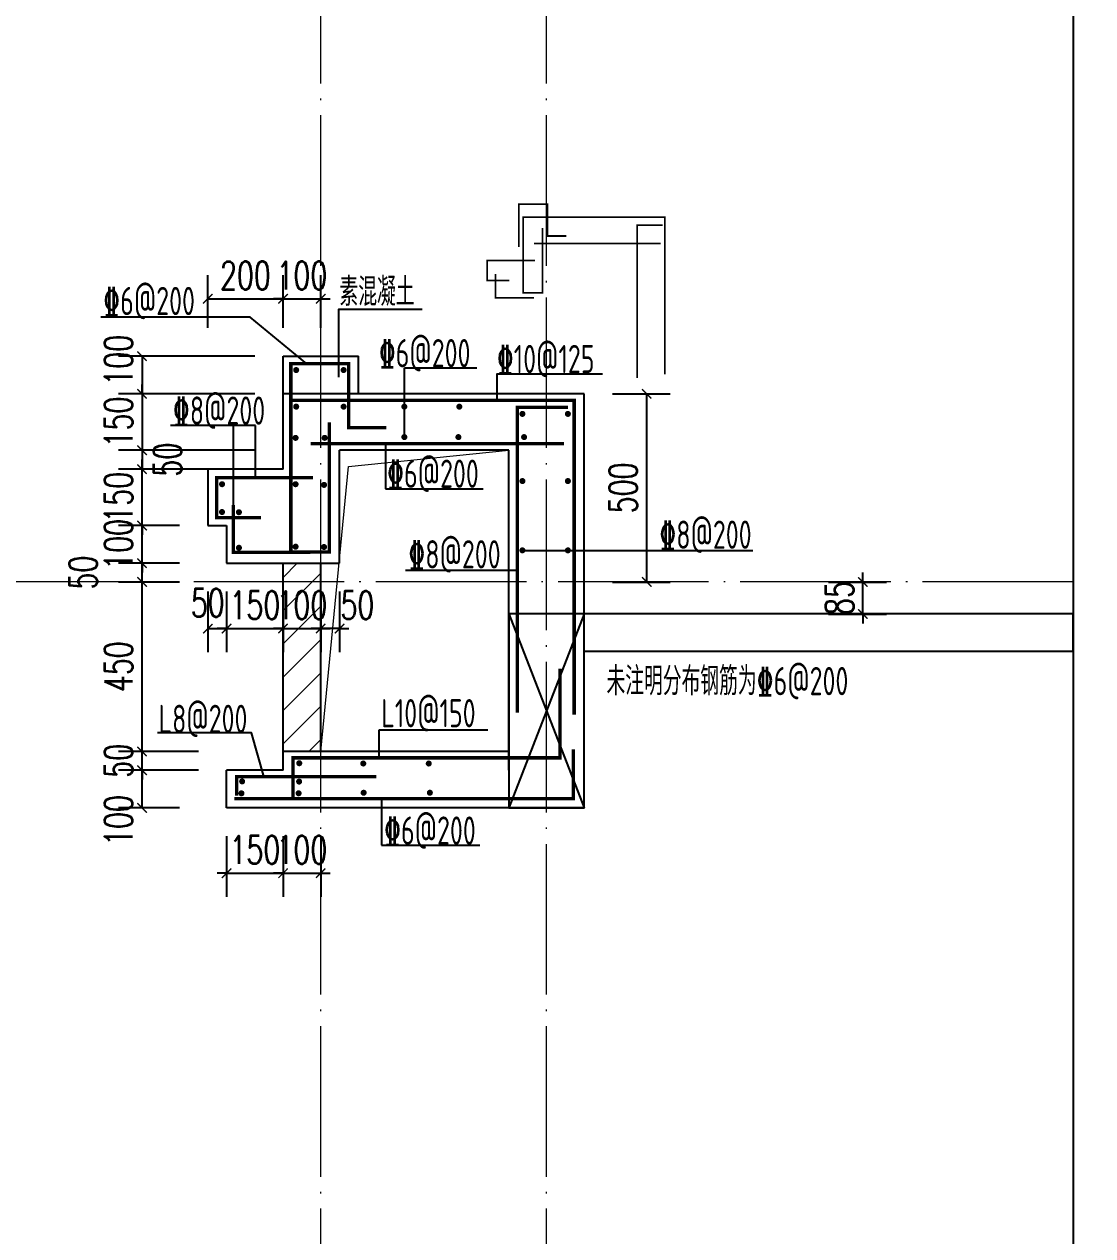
# Model space of a CAD drawing. Extents: x -668857 to 154266, y -275694 to 291306.
# Drawn here: x -18430 to -15592, y 147362 to 150581 of the extents above; entities that cross this region are included whole.
import ezdxf

# ---------------------------------------------------------------- set-up
doc = ezdxf.new("R2010")
doc.units = 0
doc.header["$LTSCALE"] = 1000
doc.linetypes.add('DOTE', pattern=[2.42, 2, -0.2, 0.02, -0.2])
doc.layers.get('0').update_dxf_attribs({"linetype": 'CONTINUOUS'})
doc.layers.get('DEFPOINTS').update_dxf_attribs({"linetype": 'CONTINUOUS'})
for name, color, linetype in [('DIM_SYMB', 3, 'CONTINUOUS'), ('PUB_DIM', 3, 'CONTINUOUS'), ('REIN', 6, 'CONTINUOUS'), ('S-大样-砼线', 7, 'CONTINUOUS'), ('S-引出线', 40, 'CONTINUOUS'), ('TEXT', 2, 'CONTINUOUS'), ('WALL', 5, 'CONTINUOUS')]:
    doc.layers.add(name, color=color, linetype=linetype)
for name, color, linetype, lineweight in [('DOTE', 19, 'DOTE', 9), ('PUB_HATCH', 8, 'CONTINUOUS', 9), ('立面-洞口示意', 152, 'CONTINUOUS', 13)]:
    doc.layers.add(name, color=color, linetype=linetype, lineweight=lineweight)
doc.styles.add('_TCH_DIM_T3', font='SIMPLEX', dxfattribs={"width": 0.705882, "bigfont": 'GBCBIG'})
doc.styles.add('TSSD_REIN', font='tssdeng.shx', dxfattribs={"width": 0.7, "height": 300, "bigfont": 'tssdchn.shx'})
doc.dimstyles.new('_TCH_ARCH&&25', dxfattribs={"dimtxt": 74.375, "dimasz": 25, "dimexe": 62.5, "dimexo": 75, "dimgap": 25, "dimtad": 1, "dimdec": 0, "dimzin": 0, "dimdsep": 46, "dimtxsty": '_TCH_DIM_T3', "dimblk": 'ARCHTICK', "dimcen": 0.09, "dimclrt": 7, "dimazin": 0, "dimtfac": 1, "dimtdec": 0, "dimtix": 1, "dimtmove": 2, "dimatfit": 3, "dimldrblk": 'ARCHTICK', "dimfxl": 0, "dimtolj": 1, "dimtzin": 0, "dimarcsym": 0})

# ---------------------------------------------------------------- blocks, each defined once
blk = doc.blocks.new('_ArchTick')
at = {"color": 0, "linetype": 'ByBlock', "const_width": 0.15}
blk.add_lwpolyline([(-0.5, -0.5), (0.5, 0.5)], dxfattribs=at)
blk = doc.blocks.new('*D3464')
at = {"layer": 'DEFPOINTS', "color": 0}
for p in [(-17742.9, 149851.4), (-17942.9, 149699), (-17742.9, 149699)]:
    blk.add_point(p, dxfattribs=at)
at = {"layer": 'PUB_DIM', "color": 0, "lineweight": -2}
for p, q in [((-17942.9, 149774), (-17942.9, 149913.9)), ((-17742.9, 149774), (-17742.9, 149913.9)), ((-17942.9, 149851.4), (-17742.9, 149851.4))]:
    blk.add_line(p, q, dxfattribs=at)
at = {"layer": 'PUB_DIM', "color": 0, "lineweight": -2, "xscale": 25, "yscale": 25, "zscale": 25, "rotation": 180}
blk.add_blockref('_ArchTick', (-17942.9, 149851.4), dxfattribs=at)
at = {"layer": 'PUB_DIM', "color": 0, "lineweight": -2, "xscale": 25, "yscale": 25, "zscale": 25}
blk.add_blockref('_ArchTick', (-17742.9, 149851.4), dxfattribs=at)
at = {"layer": 'PUB_DIM', "color": 7, "insert": (-17842.9, 149913.5), "char_height": 74.38, "attachment_point": 5, "style": '_TCH_DIM_T3'}
blk.add_mtext('\\A1;200', dxfattribs=at)
blk = doc.blocks.new('*D3465')
at = {"layer": 'DEFPOINTS', "color": 0}
for p in [(-17642.9, 149851.4), (-17742.9, 149699), (-17642.9, 149699)]:
    blk.add_point(p, dxfattribs=at)
at = {"layer": 'PUB_DIM', "color": 0, "lineweight": -2}
for p, q in [((-17742.9, 149774), (-17742.9, 149913.9)), ((-17642.9, 149774), (-17642.9, 149913.9)), ((-17742.9, 149851.4), (-17767.9, 149851.4)), ((-17742.9, 149851.4), (-17642.9, 149851.4)), ((-17642.9, 149851.4), (-17617.9, 149851.4))]:
    blk.add_line(p, q, dxfattribs=at)
at = {"layer": 'PUB_DIM', "color": 0, "lineweight": -2, "xscale": 25, "yscale": 25, "zscale": 25}
blk.add_blockref('_ArchTick', (-17742.9, 149851.4), dxfattribs=at)
at = {"layer": 'PUB_DIM', "color": 0, "lineweight": -2, "xscale": 25, "yscale": 25, "zscale": 25, "rotation": 180}
blk.add_blockref('_ArchTick', (-17642.9, 149851.4), dxfattribs=at)
at = {"layer": 'PUB_DIM', "color": 7, "insert": (-17692.9, 149913.5), "char_height": 74.38, "attachment_point": 5, "style": '_TCH_DIM_T3'}
blk.add_mtext('\\A1;100', dxfattribs=at)
blk = doc.blocks.new('*D3466')
at = {"layer": 'DEFPOINTS', "color": 0}
for p in [(-16368.7, 149099), (-16202.7, 149099), (-16368.7, 149014)]:
    blk.add_point(p, dxfattribs=at)
at = {"layer": 'PUB_DIM', "color": 0, "lineweight": -2}
for p, q in [((-16202.7, 149099), (-16202.7, 149124)), ((-16293.7, 149099), (-16140.2, 149099)), ((-16202.7, 149014), (-16202.7, 149099)), ((-16293.7, 149014), (-16140.2, 149014)), ((-16202.7, 149014), (-16202.7, 148989))]:
    blk.add_line(p, q, dxfattribs=at)
at = {"layer": 'PUB_DIM', "color": 0, "lineweight": -2, "xscale": 25, "yscale": 25, "zscale": 25}
for p, rotation in [((-16202.7, 149099), 270), ((-16202.7, 149014), 90)]:
    blk.add_blockref('_ArchTick', p, dxfattribs=dict(at, rotation=rotation))
at = {"layer": 'PUB_DIM', "color": 7, "insert": (-16264.9, 149056.5), "char_height": 74.38, "attachment_point": 5, "rotation": 90, "style": '_TCH_DIM_T3'}
blk.add_mtext('\\A1;85', dxfattribs=at)
blk = doc.blocks.new('*D3467')
at = {"layer": 'DEFPOINTS', "color": 0}
for p in [(-17892.9, 148499), (-17742.9, 148499), (-17742.9, 148325.3)]:
    blk.add_point(p, dxfattribs=at)
at = {"layer": 'PUB_DIM', "color": 0, "lineweight": -2}
for p, q in [((-17892.9, 148424), (-17892.9, 148262.8)), ((-17742.9, 148424), (-17742.9, 148262.8)), ((-17892.9, 148325.3), (-17917.9, 148325.3)), ((-17892.9, 148325.3), (-17742.9, 148325.3)), ((-17742.9, 148325.3), (-17717.9, 148325.3))]:
    blk.add_line(p, q, dxfattribs=at)
at = {"layer": 'PUB_DIM', "color": 0, "lineweight": -2, "xscale": 25, "yscale": 25, "zscale": 25}
blk.add_blockref('_ArchTick', (-17892.9, 148325.3), dxfattribs=at)
at = {"layer": 'PUB_DIM', "color": 0, "lineweight": -2, "xscale": 25, "yscale": 25, "zscale": 25, "rotation": 180}
blk.add_blockref('_ArchTick', (-17742.9, 148325.3), dxfattribs=at)
at = {"layer": 'PUB_DIM', "color": 7, "insert": (-17817.9, 148387.5), "char_height": 74.38, "attachment_point": 5, "style": '_TCH_DIM_T3'}
blk.add_mtext('\\A1;150', dxfattribs=at)
blk = doc.blocks.new('*D3468')
at = {"layer": 'DEFPOINTS', "color": 0}
for p in [(-17742.9, 148499), (-17642.9, 148499), (-17642.9, 148325.3)]:
    blk.add_point(p, dxfattribs=at)
at = {"layer": 'PUB_DIM', "color": 0, "lineweight": -2}
for p, q in [((-17742.9, 148424), (-17742.9, 148262.8)), ((-17642.9, 148424), (-17642.9, 148262.8)), ((-17742.9, 148325.3), (-17767.9, 148325.3)), ((-17742.9, 148325.3), (-17642.9, 148325.3)), ((-17642.9, 148325.3), (-17617.9, 148325.3))]:
    blk.add_line(p, q, dxfattribs=at)
at = {"layer": 'PUB_DIM', "color": 0, "lineweight": -2, "xscale": 25, "yscale": 25, "zscale": 25}
blk.add_blockref('_ArchTick', (-17742.9, 148325.3), dxfattribs=at)
at = {"layer": 'PUB_DIM', "color": 0, "lineweight": -2, "xscale": 25, "yscale": 25, "zscale": 25, "rotation": 180}
blk.add_blockref('_ArchTick', (-17642.9, 148325.3), dxfattribs=at)
at = {"layer": 'PUB_DIM', "color": 7, "insert": (-17692.9, 148387.5), "char_height": 74.38, "attachment_point": 5, "style": '_TCH_DIM_T3'}
blk.add_mtext('\\A1;100', dxfattribs=at)
blk = doc.blocks.new('*D3469')
at = {"layer": 'DEFPOINTS', "color": 0}
for p in [(-17942.9, 149149), (-17892.9, 149149), (-17892.9, 148975.3)]:
    blk.add_point(p, dxfattribs=at)
at = {"layer": 'PUB_DIM', "color": 0, "lineweight": -2}
for p, q in [((-17942.9, 149074), (-17942.9, 148912.8)), ((-17892.9, 149074), (-17892.9, 148912.8)), ((-17942.9, 148975.3), (-17892.9, 148975.3))]:
    blk.add_line(p, q, dxfattribs=at)
at = {"layer": 'PUB_DIM', "color": 0, "lineweight": -2, "xscale": 25, "yscale": 25, "zscale": 25, "rotation": 180}
blk.add_blockref('_ArchTick', (-17942.9, 148975.3), dxfattribs=at)
at = {"layer": 'PUB_DIM', "color": 0, "lineweight": -2, "xscale": 25, "yscale": 25, "zscale": 25}
blk.add_blockref('_ArchTick', (-17892.9, 148975.3), dxfattribs=at)
at = {"layer": 'PUB_DIM', "color": 7, "insert": (-17942.9, 149044.1), "char_height": 74.38, "attachment_point": 5, "style": '_TCH_DIM_T3'}
blk.add_mtext('\\A1;50', dxfattribs=at)
blk = doc.blocks.new('*D3470')
at = {"layer": 'DEFPOINTS', "color": 0}
for p in [(-17892.9, 149149), (-17742.9, 149149), (-17742.9, 148975.3)]:
    blk.add_point(p, dxfattribs=at)
at = {"layer": 'PUB_DIM', "color": 0, "lineweight": -2}
for p, q in [((-17892.9, 149074), (-17892.9, 148912.8)), ((-17742.9, 149074), (-17742.9, 148912.8)), ((-17892.9, 148975.3), (-17917.9, 148975.3)), ((-17892.9, 148975.3), (-17742.9, 148975.3)), ((-17742.9, 148975.3), (-17717.9, 148975.3))]:
    blk.add_line(p, q, dxfattribs=at)
at = {"layer": 'PUB_DIM', "color": 0, "lineweight": -2, "xscale": 25, "yscale": 25, "zscale": 25}
blk.add_blockref('_ArchTick', (-17892.9, 148975.3), dxfattribs=at)
at = {"layer": 'PUB_DIM', "color": 0, "lineweight": -2, "xscale": 25, "yscale": 25, "zscale": 25, "rotation": 180}
blk.add_blockref('_ArchTick', (-17742.9, 148975.3), dxfattribs=at)
at = {"layer": 'PUB_DIM', "color": 7, "insert": (-17817.9, 149037.5), "char_height": 74.38, "attachment_point": 5, "style": '_TCH_DIM_T3'}
blk.add_mtext('\\A1;150', dxfattribs=at)
blk = doc.blocks.new('*D3471')
at = {"layer": 'DEFPOINTS', "color": 0}
for p in [(-17742.9, 149149), (-17642.9, 149149), (-17642.9, 148975.3)]:
    blk.add_point(p, dxfattribs=at)
at = {"layer": 'PUB_DIM', "color": 0, "lineweight": -2}
for p, q in [((-17742.9, 149074), (-17742.9, 148912.8)), ((-17642.9, 149074), (-17642.9, 148912.8)), ((-17742.9, 148975.3), (-17767.9, 148975.3)), ((-17742.9, 148975.3), (-17642.9, 148975.3)), ((-17642.9, 148975.3), (-17617.9, 148975.3))]:
    blk.add_line(p, q, dxfattribs=at)
at = {"layer": 'PUB_DIM', "color": 0, "lineweight": -2, "xscale": 25, "yscale": 25, "zscale": 25}
blk.add_blockref('_ArchTick', (-17742.9, 148975.3), dxfattribs=at)
at = {"layer": 'PUB_DIM', "color": 0, "lineweight": -2, "xscale": 25, "yscale": 25, "zscale": 25, "rotation": 180}
blk.add_blockref('_ArchTick', (-17642.9, 148975.3), dxfattribs=at)
at = {"layer": 'PUB_DIM', "color": 7, "insert": (-17692.9, 149037.5), "char_height": 74.38, "attachment_point": 5, "style": '_TCH_DIM_T3'}
blk.add_mtext('\\A1;100', dxfattribs=at)
blk = doc.blocks.new('*D3472')
at = {"layer": 'DEFPOINTS', "color": 0}
for p in [(-18117.5, 149399), (-17942.9, 149399), (-17942.9, 149249)]:
    blk.add_point(p, dxfattribs=at)
at = {"layer": 'PUB_DIM', "color": 0, "lineweight": -2}
for p, q in [((-18017.9, 149399), (-18180, 149399)), ((-18117.5, 149399), (-18117.5, 149424)), ((-18117.5, 149249), (-18117.5, 149399)), ((-18017.9, 149249), (-18180, 149249)), ((-18117.5, 149249), (-18117.5, 149224))]:
    blk.add_line(p, q, dxfattribs=at)
at = {"layer": 'PUB_DIM', "color": 0, "lineweight": -2, "xscale": 25, "yscale": 25, "zscale": 25}
for p, rotation in [((-18117.5, 149399), 270), ((-18117.5, 149249), 90)]:
    blk.add_blockref('_ArchTick', p, dxfattribs=dict(at, rotation=rotation))
at = {"layer": 'PUB_DIM', "color": 7, "insert": (-18179.7, 149324), "char_height": 74.38, "attachment_point": 5, "rotation": 90, "style": '_TCH_DIM_T3'}
blk.add_mtext('\\A1;150', dxfattribs=at)
blk = doc.blocks.new('*D3473')
at = {"layer": 'DEFPOINTS', "color": 0}
for p in [(-18117.5, 149249), (-17942.9, 149249), (-17942.9, 149149)]:
    blk.add_point(p, dxfattribs=at)
at = {"layer": 'PUB_DIM', "color": 0, "lineweight": -2}
for p, q in [((-18117.5, 149249), (-18117.5, 149274)), ((-18017.9, 149249), (-18180, 149249)), ((-18117.5, 149149), (-18117.5, 149249)), ((-18017.9, 149149), (-18180, 149149)), ((-18117.5, 149149), (-18117.5, 149124))]:
    blk.add_line(p, q, dxfattribs=at)
at = {"layer": 'PUB_DIM', "color": 0, "lineweight": -2, "xscale": 25, "yscale": 25, "zscale": 25}
for p, rotation in [((-18117.5, 149249), 270), ((-18117.5, 149149), 90)]:
    blk.add_blockref('_ArchTick', p, dxfattribs=dict(at, rotation=rotation))
at = {"layer": 'PUB_DIM', "color": 7, "insert": (-18179.7, 149199), "char_height": 74.38, "attachment_point": 5, "rotation": 90, "style": '_TCH_DIM_T3'}
blk.add_mtext('\\A1;100', dxfattribs=at)
blk = doc.blocks.new('*D3474')
at = {"layer": 'DEFPOINTS', "color": 0}
for p in [(-18117.5, 149149), (-17942.9, 149149), (-17942.9, 149099)]:
    blk.add_point(p, dxfattribs=at)
at = {"layer": 'PUB_DIM', "color": 0, "lineweight": -2}
for p, q in [((-18017.9, 149149), (-18180, 149149)), ((-18117.5, 149099), (-18117.5, 149149)), ((-18017.9, 149099), (-18180, 149099))]:
    blk.add_line(p, q, dxfattribs=at)
at = {"layer": 'PUB_DIM', "color": 0, "lineweight": -2, "xscale": 25, "yscale": 25, "zscale": 25}
for p, rotation in [((-18117.5, 149149), 90), ((-18117.5, 149099), 270)]:
    blk.add_blockref('_ArchTick', p, dxfattribs=dict(at, rotation=rotation))
at = {"layer": 'PUB_DIM', "color": 7, "insert": (-18273.8, 149124), "char_height": 74.38, "attachment_point": 5, "rotation": 90, "style": '_TCH_DIM_T3'}
blk.add_mtext('\\A1;50', dxfattribs=at)
blk = doc.blocks.new('*D3475')
at = {"layer": 'DEFPOINTS', "color": 0}
for p in [(-18117.5, 149099), (-17942.9, 149099), (-17942.9, 148649)]:
    blk.add_point(p, dxfattribs=at)
at = {"layer": 'PUB_DIM', "color": 0, "lineweight": -2}
for p, q in [((-18017.9, 149099), (-18180, 149099)), ((-18117.5, 148649), (-18117.5, 149099)), ((-18017.9, 148649), (-18180, 148649))]:
    blk.add_line(p, q, dxfattribs=at)
at = {"layer": 'PUB_DIM', "color": 0, "lineweight": -2, "xscale": 25, "yscale": 25, "zscale": 25}
for p, rotation in [((-18117.5, 149099), 90), ((-18117.5, 148649), 270)]:
    blk.add_blockref('_ArchTick', p, dxfattribs=dict(at, rotation=rotation))
at = {"layer": 'PUB_DIM', "color": 7, "insert": (-18179.7, 148874), "char_height": 74.38, "attachment_point": 5, "rotation": 90, "style": '_TCH_DIM_T3'}
blk.add_mtext('\\A1;450', dxfattribs=at)
blk = doc.blocks.new('*D3476')
at = {"layer": 'DEFPOINTS', "color": 0}
for p in [(-18117.5, 148599), (-17942.9, 148599), (-17942.9, 148499)]:
    blk.add_point(p, dxfattribs=at)
at = {"layer": 'PUB_DIM', "color": 0, "lineweight": -2}
for p, q in [((-18017.9, 148599), (-18180, 148599)), ((-18117.5, 148499), (-18117.5, 148599)), ((-18017.9, 148499), (-18180, 148499))]:
    blk.add_line(p, q, dxfattribs=at)
at = {"layer": 'PUB_DIM', "color": 0, "lineweight": -2, "xscale": 25, "yscale": 25, "zscale": 25}
for p, rotation in [((-18117.5, 148599), 90), ((-18117.5, 148499), 270)]:
    blk.add_blockref('_ArchTick', p, dxfattribs=dict(at, rotation=rotation))
at = {"layer": 'PUB_DIM', "color": 7, "insert": (-18179.7, 148465.4), "char_height": 74.38, "attachment_point": 5, "rotation": 90, "style": '_TCH_DIM_T3'}
blk.add_mtext('\\A1;100', dxfattribs=at)
blk = doc.blocks.new('*D3477')
at = {"layer": 'DEFPOINTS', "color": 0}
for p in [(-16942.9, 149599), (-16776.9, 149599), (-16942.9, 149099)]:
    blk.add_point(p, dxfattribs=at)
at = {"layer": 'PUB_DIM', "color": 0, "lineweight": -2}
for p, q in [((-16867.9, 149599), (-16714.4, 149599)), ((-16776.9, 149099), (-16776.9, 149599)), ((-16867.9, 149099), (-16714.4, 149099))]:
    blk.add_line(p, q, dxfattribs=at)
at = {"layer": 'PUB_DIM', "color": 0, "lineweight": -2, "xscale": 25, "yscale": 25, "zscale": 25}
for p, rotation in [((-16776.9, 149599), 90), ((-16776.9, 149099), 270)]:
    blk.add_blockref('_ArchTick', p, dxfattribs=dict(at, rotation=rotation))
at = {"layer": 'PUB_DIM', "color": 7, "insert": (-16839.1, 149349), "char_height": 74.38, "attachment_point": 5, "rotation": 90, "style": '_TCH_DIM_T3'}
blk.add_mtext('\\A1;500', dxfattribs=at)
blk = doc.blocks.new('*D3478')
at = {"layer": 'DEFPOINTS', "color": 0}
for p in [(-17742.9, 149699), (-18117.5, 149599), (-17742.9, 149599)]:
    blk.add_point(p, dxfattribs=at)
at = {"layer": 'PUB_DIM', "color": 0, "lineweight": -2}
for p, q in [((-17817.9, 149699), (-18180, 149699)), ((-18117.5, 149699), (-18117.5, 149599)), ((-17817.9, 149599), (-18180, 149599))]:
    blk.add_line(p, q, dxfattribs=at)
at = {"layer": 'PUB_DIM', "color": 0, "lineweight": -2, "xscale": 25, "yscale": 25, "zscale": 25}
for p, rotation in [((-18117.5, 149699), 90), ((-18117.5, 149599), 270)]:
    blk.add_blockref('_ArchTick', p, dxfattribs=dict(at, rotation=rotation))
at = {"layer": 'PUB_DIM', "color": 7, "insert": (-18179.7, 149687.9), "char_height": 74.38, "attachment_point": 5, "rotation": 90, "style": '_TCH_DIM_T3'}
blk.add_mtext('\\A1;100', dxfattribs=at)
blk = doc.blocks.new('*D3479')
at = {"layer": 'DEFPOINTS', "color": 0}
for p in [(-17742.9, 149599), (-18117.5, 149449), (-17742.9, 149449)]:
    blk.add_point(p, dxfattribs=at)
at = {"layer": 'PUB_DIM', "color": 0, "lineweight": -2}
for p, q in [((-18117.5, 149599), (-18117.5, 149624)), ((-17817.9, 149599), (-18180, 149599)), ((-18117.5, 149599), (-18117.5, 149449)), ((-17817.9, 149449), (-18180, 149449)), ((-18117.5, 149449), (-18117.5, 149424))]:
    blk.add_line(p, q, dxfattribs=at)
at = {"layer": 'PUB_DIM', "color": 0, "lineweight": -2, "xscale": 25, "yscale": 25, "zscale": 25}
for p, rotation in [((-18117.5, 149599), 270), ((-18117.5, 149449), 90)]:
    blk.add_blockref('_ArchTick', p, dxfattribs=dict(at, rotation=rotation))
at = {"layer": 'PUB_DIM', "color": 7, "insert": (-18179.7, 149524), "char_height": 74.38, "attachment_point": 5, "rotation": 90, "style": '_TCH_DIM_T3'}
blk.add_mtext('\\A1;150', dxfattribs=at)
blk = doc.blocks.new('*D3480')
at = {"layer": 'DEFPOINTS', "color": 0}
for p in [(-17742.9, 149449), (-18117.5, 149399), (-17742.9, 149399)]:
    blk.add_point(p, dxfattribs=at)
at = {"layer": 'PUB_DIM', "color": 0, "lineweight": -2}
for p, q in [((-17817.9, 149449), (-18180, 149449)), ((-18117.5, 149449), (-18117.5, 149399)), ((-17817.9, 149399), (-18180, 149399))]:
    blk.add_line(p, q, dxfattribs=at)
at = {"layer": 'PUB_DIM', "color": 0, "lineweight": -2, "xscale": 25, "yscale": 25, "zscale": 25}
for p, rotation in [((-18117.5, 149449), 90), ((-18117.5, 149399), 270)]:
    blk.add_blockref('_ArchTick', p, dxfattribs=dict(at, rotation=rotation))
at = {"layer": 'PUB_DIM', "color": 7, "insert": (-18050, 149424), "char_height": 74.38, "attachment_point": 5, "rotation": 90, "style": '_TCH_DIM_T3'}
blk.add_mtext('\\A1;50', dxfattribs=at)
blk = doc.blocks.new('*D3481')
at = {"layer": 'DEFPOINTS', "color": 0}
for p in [(-17642.9, 149149), (-17592.9, 149149), (-17642.9, 148975.3)]:
    blk.add_point(p, dxfattribs=at)
at = {"layer": 'PUB_DIM', "color": 0, "lineweight": -2}
for p, q in [((-17642.9, 149074), (-17642.9, 148912.8)), ((-17592.9, 149074), (-17592.9, 148912.8)), ((-17642.9, 148975.3), (-17667.9, 148975.3)), ((-17592.9, 148975.3), (-17642.9, 148975.3)), ((-17592.9, 148975.3), (-17567.9, 148975.3))]:
    blk.add_line(p, q, dxfattribs=at)
at = {"layer": 'PUB_DIM', "color": 0, "lineweight": -2, "xscale": 25, "yscale": 25, "zscale": 25}
blk.add_blockref('_ArchTick', (-17642.9, 148975.3), dxfattribs=at)
at = {"layer": 'PUB_DIM', "color": 0, "lineweight": -2, "xscale": 25, "yscale": 25, "zscale": 25, "rotation": 180}
blk.add_blockref('_ArchTick', (-17592.9, 148975.3), dxfattribs=at)
at = {"layer": 'PUB_DIM', "color": 7, "insert": (-17545.4, 149037.5), "char_height": 74.38, "attachment_point": 5, "style": '_TCH_DIM_T3'}
blk.add_mtext('\\A1;50', dxfattribs=at)
blk = doc.blocks.new('*D3488')
at = {"layer": 'DEFPOINTS', "color": 0}
for p in [(-18117.5, 148649), (-17892.9, 148649), (-17892.9, 148599)]:
    blk.add_point(p, dxfattribs=at)
at = {"layer": 'PUB_DIM', "color": 0, "lineweight": -2}
for p, q in [((-18117.5, 148649), (-18117.5, 148674)), ((-17967.9, 148649), (-18180, 148649)), ((-18117.5, 148599), (-18117.5, 148649)), ((-17967.9, 148599), (-18180, 148599)), ((-18117.5, 148599), (-18117.5, 148574))]:
    blk.add_line(p, q, dxfattribs=at)
at = {"layer": 'PUB_DIM', "color": 0, "lineweight": -2, "xscale": 25, "yscale": 25, "zscale": 25}
for p, rotation in [((-18117.5, 148649), 270), ((-18117.5, 148599), 90)]:
    blk.add_blockref('_ArchTick', p, dxfattribs=dict(at, rotation=rotation))
at = {"layer": 'PUB_DIM', "color": 7, "insert": (-18179.7, 148624), "char_height": 74.38, "attachment_point": 5, "rotation": 90, "style": '_TCH_DIM_T3'}
blk.add_mtext('\\A1;50', dxfattribs=at)

msp = doc.modelspace()

# ---------------------------------------------------------------- hatches: boundary and pattern name
at = {"layer": 'PUB_HATCH'}
h = msp.add_hatch(dxfattribs=at)
h.set_pattern_fill('普通砖', color=256, scale=25, style=0)
h.set_pattern_definition([(45, (-416173.49, 314686.944), (-44.1941915, 44.1941915), [])])
h.paths.add_polyline_path([(-17742.89, 149149.03), (-17742.89, 148649.03), (-17642.89, 148649.03), (-17642.89, 149149.03)])
h.paths.add_polyline_path([(-17742.89, 148599.03), (-17742.89, 148649.03), (-17742.89, 148599.03)])

# ---------------------------------------------------------------- linework, layer by layer
at = {"layer": 'DIM_SYMB'}
msp.add_lwpolyline([(-15644.37, 162179.03), (-15644.37, 153517.16), (-15591.87, 153498.05), (-15696.87, 153479.54), (-15644.37, 153460.91), (-15644.37, 144799.03)], dxfattribs=at)
at = {"layer": 'DOTE', "color": 1, "linetype": 'DOTE', "ltscale": 0.2}
for p, q in [((-17642.89, 145099.03), (-17642.89, 162779.03)), ((-17042.89, 145099.03), (-17042.89, 162779.03)), ((-15644.37, 149099.03), (-18813.09, 149099.03))]:
    msp.add_line(p, q, dxfattribs=at)
at = {"layer": 'REIN'}
for points, const_width in [([(-17116.96, 149989.35), (-17116.96, 150103), (-17040.24, 150103), (-17040.24, 150018.13), (-16990.15, 150018.13)], 4.5), ([(-17053.41, 150039.2), (-17053.41, 149866.83), (-17104.74, 149866.83), (-17104.74, 150068.16), (-16728.42, 150068.16), (-16728.42, 149650.66)], 4.5), ([(-16801.88, 149640.97), (-16801.88, 150046.53), (-16734.53, 150046.53)], 4.5), ([(-17076.15, 149998.2), (-16740, 149998.2)], 4.5), ([(-17073.26, 149952.97), (-17201.04, 149952.97), (-17201.04, 149899.93), (-17142.06, 149899.93)], 4.5), ([(-17178.9, 149916.84), (-17178.9, 149853.82), (-17076.63, 149853.82)], 4.5), ([(-17722.27, 149451.48), (-17722.27, 149678.78), (-17568.83, 149678.78), (-17568.83, 149509.02), (-17468.64, 149509.02)], 9), ([(-17619.6, 149523.59), (-17619.6, 149178.86), (-17722.27, 149178.86), (-17722.27, 149581.52), (-16969.63, 149581.52), (-16969.63, 148746.51)], 9), ([(-17120.73, 148752.11), (-17120.73, 149563.24), (-16986.01, 149563.24)], 9), ([(-17669.26, 149466.57), (-16996.97, 149466.57)], 9), ([(-17663.48, 149376.12), (-17919.04, 149376.12), (-17919.04, 149270.04), (-17801.09, 149270.04)], 9), ([(-17874.76, 149303.85), (-17874.76, 149177.81), (-17670.23, 149177.81)], 9), ([(-17716.21, 148526.22), (-17716.21, 148631.94), (-17007.32, 148631.94), (-17007.32, 148868.88)], 9), ([(-17872.27, 148523.25), (-16971.9, 148523.25), (-16971.9, 148654.81)], 9), ([(-17866.21, 148531.6), (-17866.21, 148581.94), (-17495.15, 148581.94)], 9)]:
    msp.add_lwpolyline(points, dxfattribs=dict(at, const_width=const_width))
at = {"layer": 'REIN', "const_width": 8}
for points in [[(-17712.05, 149662.06, 1), (-17704.05, 149662.06, 1)], [(-17586.08, 149662.06, 1), (-17578.08, 149662.06, 1)], [(-17712.05, 149564.79, 1), (-17704.05, 149564.79, 1)], [(-17586.08, 149564.79, 1), (-17578.08, 149564.79, 1)], [(-17424.64, 149564.79, 1), (-17416.64, 149564.79, 1)], [(-17278.63, 149564.79, 1), (-17270.63, 149564.79, 1)], [(-17110.99, 149545.59, 1), (-17102.99, 149545.59, 1)], [(-16990.27, 149545.59, 1), (-16982.27, 149545.59, 1)], [(-17713.64, 149481.93, 1), (-17705.64, 149481.93, 1)], [(-17636.35, 149481.93, 1), (-17628.35, 149481.93, 1)], [(-17424.64, 149483.98, 1), (-17416.64, 149483.98, 1)], [(-17281.1, 149483.98, 1), (-17273.1, 149483.98, 1)], [(-17106.6, 149483.98, 1), (-17098.6, 149483.98, 1)], [(-17909.01, 149358.83, 1), (-17901.01, 149358.83, 1)], [(-17713.64, 149358.83, 1), (-17705.64, 149358.83, 1)], [(-17637.9, 149356.97, 1), (-17629.9, 149356.97, 1)], [(-17110.99, 149367.24, 1), (-17102.99, 149367.24, 1)], [(-16990.27, 149367.24, 1), (-16982.27, 149367.24, 1)], [(-17909.01, 149284.85, 1), (-17901.01, 149284.85, 1)], [(-17864.12, 149284.45, 1), (-17856.12, 149284.45, 1)], [(-17713.64, 149192.81, 1), (-17705.64, 149192.81, 1)], [(-17637.9, 149191.97, 1), (-17629.9, 149191.97, 1)], [(-17864.12, 149189.95, 1), (-17856.12, 149189.95, 1)], [(-17110.99, 149183.11, 1), (-17102.99, 149183.11, 1)], [(-16990.27, 149183.11, 1), (-16982.27, 149183.11, 1)], [(-17703.78, 148617.65, 1), (-17695.78, 148617.65, 1)], [(-17533.87, 148616.88, 1), (-17525.87, 148616.88, 1)], [(-17359.82, 148616.88, 1), (-17351.82, 148616.88, 1)], [(-17855.56, 148569.33, 1), (-17847.56, 148569.33, 1)], [(-17704.19, 148568.78, 1), (-17696.19, 148568.78, 1)], [(-17857.42, 148537.66, 1), (-17849.42, 148537.66, 1)], [(-17705.57, 148537.82, 1), (-17697.57, 148537.82, 1)], [(-17532.85, 148539.21, 1), (-17524.85, 148539.21, 1)], [(-17356.94, 148539.21, 1), (-17348.94, 148539.21, 1)]]:
    msp.add_lwpolyline(points, format="xyb", close=True, dxfattribs=at)
at = {"layer": 'S-大样-砼线'}
for p, q in [((-17142.89, 149014.03), (-16942.89, 148499.03)), ((-16942.89, 149014.03), (-17142.89, 148499.03))]:
    msp.add_line(p, q, dxfattribs=at)
msp.add_lwpolyline([(-16942.89, 149014.03), (-17142.89, 149014.03), (-17142.89, 148499.03), (-16942.89, 148499.03)], close=True, dxfattribs=at)
at = {"layer": 'S-引出线'}
for p, q in [((-17420.64, 149483.98), (-17420.64, 149667.98)), ((-17420.64, 149667.98), (-17228.41, 149667.98)), ((-17815.86, 149514.46), (-18041.9, 149514.46)), ((-17874.76, 149303.85), (-17874.76, 149514.46)), ((-17815.86, 149376.12), (-17815.86, 149514.46)), ((-17470.57, 149466.57), (-17470.57, 149346.21)), ((-17470.57, 149346.21), (-17211.68, 149346.21)), ((-17106.99, 149183.11), (-16495.18, 149183.11)), ((-17418, 149130.04), (-17120.73, 149130.04)), ((-17487.43, 148706), (-17198.54, 148706)), ((-17487.43, 148631.94), (-17487.43, 148706)), ((-17481.75, 148523.25), (-17481.75, 148399.84)), ((-17481.75, 148399.84), (-17220.53, 148399.84))]:
    msp.add_line(p, q, dxfattribs=at)
for points in [[(-17595.03, 149643.24), (-17595.03, 149823.98), (-17373.38, 149823.98)], [(-17679.4, 149678.78), (-17830.52, 149802.13), (-18227.36, 149802.13)], [(-17174.01, 149581.52), (-17174.01, 149652.35), (-16893.99, 149652.35)], [(-17793.14, 148580.07), (-17826.34, 148698.48), (-18076.48, 148698.48)]]:
    msp.add_lwpolyline(points, dxfattribs=at)
at = {"layer": 'WALL'}
for p, q in [((-17742.89, 149599.03), (-17742.89, 149699.03)), ((-17742.89, 149699.03), (-17542.89, 149699.03)), ((-17542.89, 149599.03), (-17542.89, 149699.03)), ((-17742.89, 149399.03), (-17742.89, 149599.03)), ((-17542.89, 149599.03), (-17742.89, 149599.03)), ((-16942.89, 149599.03), (-17542.89, 149599.03)), ((-16942.89, 149014.03), (-16942.89, 149599.03)), ((-17142.89, 149449.03), (-17592.89, 149449.03)), ((-17592.89, 149149.03), (-17592.89, 149449.03)), ((-17142.89, 149014.03), (-17142.89, 149449.03)), ((-17942.89, 149399.03), (-17942.89, 149249.03)), ((-17742.89, 149399.03), (-17942.89, 149399.03)), ((-17942.89, 149249.03), (-17892.89, 149249.03)), ((-17892.89, 149249.03), (-17892.89, 149149.03)), ((-17892.89, 149149.03), (-17592.89, 149149.03)), ((-17742.89, 148599.03), (-17742.89, 149149.03)), ((-17642.89, 148649.03), (-17642.89, 149149.03)), ((-17142.89, 148599.03), (-17142.89, 149014.03)), ((-15644.37, 149014.03), (-16942.89, 149014.03)), ((-15644.37, 148914.03), (-15644.37, 149014.03)), ((-15644.37, 148914.03), (-16942.89, 148914.03)), ((-16942.89, 148499.03), (-16942.89, 148914.03)), ((-17142.89, 148649.03), (-17742.89, 148649.03)), ((-17742.89, 148599.03), (-17742.89, 148649.03)), ((-17742.89, 148599.03), (-17892.89, 148599.03)), ((-17892.89, 148499.03), (-17892.89, 148599.03)), ((-16942.89, 148499.03), (-17892.89, 148499.03))]:
    msp.add_line(p, q, dxfattribs=at)
at = {"layer": '立面-洞口示意'}
msp.add_lwpolyline([(-17642.89, 148649.03), (-17568.74, 149405.56), (-17142.89, 149449.03)], dxfattribs=at)

# ---------------------------------------------------------------- texts
at = {"layer": 'TEXT', "style": 'TSSD_REIN', "width": 0.7}
for s, p in [('素混凝土', (-17593.01, 149832.32)), ('%%1326@200', (-18220.53, 149807.99)), ('%%1326@200', (-17488.56, 149669.4)), ('%%13210@125', (-17175.06, 149653.89)), ('%%1328@200', (-18035.46, 149516.85)), ('%%1326@200', (-17466.48, 149349.15)), ('%%1328@200', (-16743.23, 149187.21)), ('%%1328@200', (-17409.98, 149135.07)), ('未注明分布钢筋为%%1326@200', (-16883.69, 148798.29)), ('L8@200', (-18073.68, 148697.94)), ('L10@150', (-17482.07, 148713.06)), ('%%1326@200', (-17474.49, 148401.26))]:
    msp.add_text(s, height=75, rotation=0, dxfattribs=at).set_placement(p)

# ---------------------------------------------------------------- dimensions: what is measured, and where the dimension line sits
at = {"layer": 'PUB_DIM'}
for p1, p2, distance, picture, middle in [((-17942.89, 149699.03), (-17742.89, 149699.03), 152.32, '*D3464', (-17842.89, 149913.55)), ((-17742.89, 149699.03), (-17642.89, 149699.03), 152.32, '*D3465', (-17692.89, 149913.55)), ((-16942.89, 149099.03), (-16942.89, 149599.03), -165.96, '*D3477', (-16839.12, 149349.03)), ((-17942.89, 149249.03), (-17942.89, 149399.03), 174.61, '*D3472', (-18179.69, 149324.03)), ((-17942.89, 149149.03), (-17942.89, 149249.03), 174.61, '*D3473', (-18179.69, 149199.03)), ((-17892.89, 149149.03), (-17742.89, 149149.03), -173.71, '*D3470', (-17817.89, 149037.51)), ((-17742.89, 149149.03), (-17642.89, 149149.03), -173.71, '*D3471', (-17692.89, 149037.51)), ((-17942.89, 148649.03), (-17942.89, 149099.03), 174.61, '*D3475', (-18179.69, 148874.03)), ((-16368.66, 149014.03), (-16368.66, 149099.03), -165.96, '*D3466', (-16264.89, 149056.53)), ((-17892.89, 148499.03), (-17742.89, 148499.03), -173.71, '*D3467', (-17817.89, 148387.51)), ((-17742.89, 148499.03), (-17642.89, 148499.03), -173.71, '*D3468', (-17692.89, 148387.51))]:
    dim = msp.add_aligned_dim(p1=p1, p2=p2, distance=distance, dimstyle='_TCH_ARCH&&25', dxfattribs=at)
    dim.commit()
    dim.dimension.update_dxf_attribs({"geometry": picture, "text_midpoint": middle})
for base, p1, p2, angle, picture, middle, dimtype in [((-18117.5, 149599.03), (-17742.89, 149699.03), (-17742.89, 149599.03), 90, '*D3478', (-18179.69, 149687.88), 160), ((-18117.5, 149399.03), (-17742.89, 149449.03), (-17742.89, 149399.03), 90, '*D3480', (-18049.98, 149424.03), 160), ((-18117.5, 149149.03), (-17942.89, 149099.03), (-17942.89, 149149.03), 90, '*D3474', (-18273.75, 149124.03), 161), ((-17892.89, 148975.32), (-17942.89, 149149.03), (-17892.89, 149149.03), 360, '*D3469', (-17942.89, 149044.07), 161), ((-18117.5, 148599.03), (-17942.89, 148499.03), (-17942.89, 148599.03), 90, '*D3476', (-18179.69, 148465.4), 161)]:
    dim = msp.add_linear_dim(base=base, p1=p1, p2=p2, angle=angle, dimstyle='_TCH_ARCH&&25', dxfattribs=at)
    dim.commit()
    dim.dimension.update_dxf_attribs({"geometry": picture, "text_midpoint": middle, "dimtype": dimtype})
for base, p1, p2, picture, middle in [((-18117.5, 149449.03), (-17742.89, 149599.03), (-17742.89, 149449.03), '*D3479', (-18179.69, 149524.03)), ((-18117.5, 148649.03), (-17892.89, 148599.03), (-17892.89, 148649.03), '*D3488', (-18179.69, 148624.03))]:
    dim = msp.add_linear_dim(base=base, p1=p1, p2=p2, angle=90, dimstyle='_TCH_ARCH&&25', dxfattribs=at)
    dim.commit()
    dim.dimension.update_dxf_attribs({"geometry": picture, "text_midpoint": middle})
dim = msp.add_linear_dim(base=(-17642.89, 148975.32), p1=(-17592.89, 149149.03), p2=(-17642.89, 149149.03), dimstyle='_TCH_ARCH&&25', dxfattribs=at)
dim.commit()
dim.dimension.update_dxf_attribs({"geometry": '*D3481', "text_midpoint": (-17545.41, 149037.51), "dimtype": 160})

doc.saveas('drawing.dxf')
